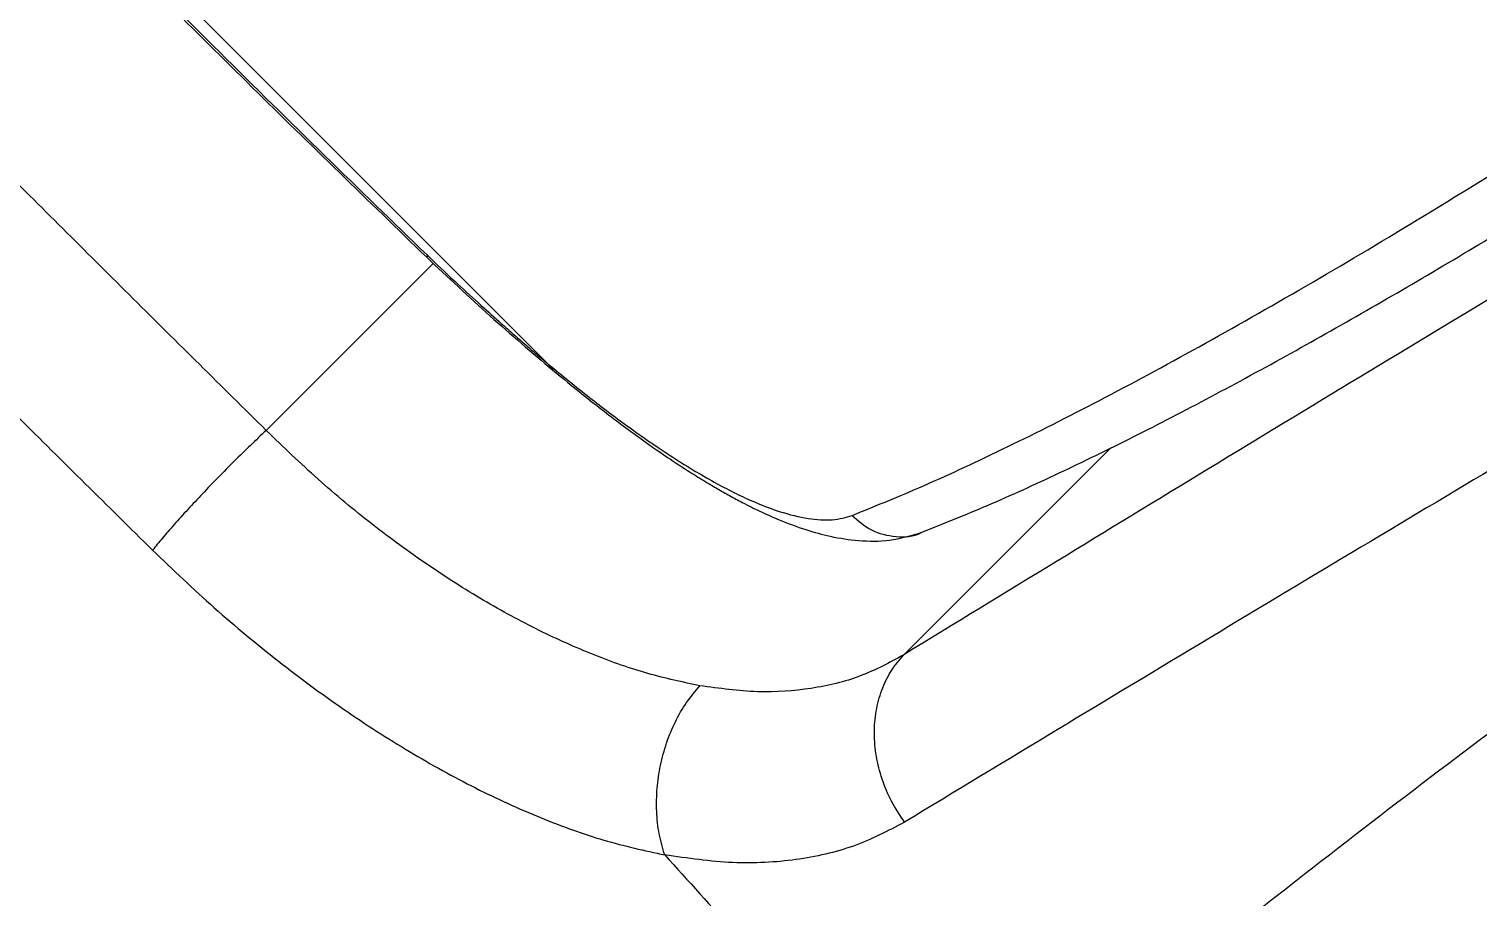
# Model space of a CAD drawing. Extents: x 1076 to 1148, y 508 to 635.
# Drawn here: x 1126.41 to 1131.85, y 567.59 to 570.85 of the extents above; entities that cross this region are included whole.
import ezdxf

# ---------------------------------------------------------------- set-up
doc = ezdxf.new("R2010")
doc.units = 0
doc.header["$MEASUREMENT"] = 0
doc.layers.add('1', color=4, linetype='Continuous')

# ---------------------------------------------------------------- blocks, each defined once
blk = doc.blocks.new('2026 TX')
at = {"layer": '1', "color": 3}
for p, q in [((49.7996, 52.5976), (52.5976, 49.7996)), ((52.1649, 50.1788), (51.5382, 49.5521)), ((52.1415, 50.2103), (52.1416, 50.2029)), ((52.5976, 49.7996), (52.6144, 49.7799)), ((53.9294, 48.7101), (54.7063, 49.487))]:
    blk.add_line(p, q, dxfattribs=at)
for points, knots in [([(50.2016, 52.1403), (50.4135, 51.9218), (50.8374, 51.4847), (51.4847, 50.8374), (51.9218, 50.4135), (52.1403, 50.2016)], [0, 0, 0, 0, 0.333327, 0.666673, 1, 1, 1, 1]), ([(50.2103, 52.1415), (50.3342, 52.0136), (50.5861, 51.7535), (50.971, 51.363), (51.363, 50.971), (51.7535, 50.5861), (52.0136, 50.3342), (52.1415, 50.2103)], [0, 0, 0, 0, 0.195802, 0.398208, 0.601785, 0.804191, 1, 1, 1, 1]), ([(59.4844, 52.0337), (59.1282, 51.8266), (58.4158, 51.4124), (57.3186, 50.7621), (56.2047, 50.0943), (55.0753, 49.4108), (54.3114, 48.9437), (53.9294, 48.7101)], [0, 0, 0, 0, 0.199999, 0.399999, 0.599999, 0.799999, 1, 1, 1, 1]), ([(59.4939, 51.3703), (59.1371, 51.1656), (58.4233, 50.7562), (57.3245, 50.113), (56.2092, 49.4524), (55.0787, 48.7758), (54.3141, 48.3133), (53.9319, 48.082)], [0, 0, 0, 0, 0.199999, 0.399999, 0.599999, 0.799999, 1, 1, 1, 1]), ([(53.7359, 49.233), (53.8293, 49.271), (54.0166, 49.3472), (54.3353, 49.4968), (54.6816, 49.6722), (55.0563, 49.8749), (55.4561, 50.1031), (55.8848, 50.3579), (56.1933, 50.5501), (56.3517, 50.6488)], [0, 0, 0, 0, 0.142203, 0.285186, 0.42774, 0.570585, 0.713116, 0.852662, 1, 1, 1, 1]), ([(51.5382, 49.5521), (51.372, 49.7165), (51.0397, 50.0454), (50.708, 50.3766), (50.5422, 50.5422)], [0, 0, 0, 0, 0.5, 1, 1, 1, 1]), ([(53.9947, 49.1689), (54.077, 49.2018), (54.2394, 49.2667), (54.507, 49.3883), (54.7862, 49.5244), (55.0768, 49.675), (55.3749, 49.8371), (55.6783, 50.0088), (55.9855, 50.1887), (56.2957, 50.3754), (56.5095, 50.5081), (56.6147, 50.5735)], [0, 0, 0, 0, 0.124611, 0.245868, 0.364018, 0.479073, 0.590974, 0.697792, 0.801566, 0.902294, 1, 1, 1, 1]), ([(54.0783, 46.7956), (54.4136, 47.0709), (55.0841, 47.6214), (56.0928, 48.3999), (57.1014, 49.144), (58.1083, 49.8539), (58.7739, 50.2965), (59.1066, 50.5178)], [0, 0, 0, 0, 0.2, 0.4, 0.6, 0.8, 1, 1, 1, 1]), ([(52.1403, 50.2016), (52.2194, 50.127), (52.3775, 49.978), (52.5346, 49.845), (52.6131, 49.7785)], [0, 0, 0, 0, 0.500474, 1, 1, 1, 1]), ([(52.1415, 50.2103), (52.1757, 50.1777), (52.2396, 50.1166), (52.3299, 50.0336), (52.4025, 49.9684), (52.4618, 49.9162), (52.5099, 49.8743), (52.5484, 49.8413), (52.5736, 49.8199), (52.5858, 49.8096), (52.5918, 49.8045), (52.5947, 49.802), (52.5962, 49.8008), (52.5969, 49.8002), (52.5973, 49.7999), (52.5975, 49.7997), (52.5975, 49.7997), (52.5976, 49.7996), (52.5976, 49.7996), (52.5976, 49.7996), (52.5976, 49.7996), (52.5976, 49.7996), (52.5976, 49.7996), (52.5976, 49.7996), (52.5976, 49.7996), (52.5976, 49.7996), (52.5976, 49.7996), (52.5976, 49.7996)], [0, 0, 0, 0, 0.2251, 0.420989, 0.590538, 0.700155, 0.809638, 0.907771, 0.954569, 0.977526, 0.988822, 0.994424, 0.997214, 0.998606, 0.999301, 0.999649, 0.999823, 0.999909, 0.999953, 0.999975, 0.999985, 0.999991, 0.999994, 0.999995, 0.999996, 0.999997, 1, 1, 1, 1]), ([(50.1041, 50.1041), (50.2719, 49.9365), (50.6075, 49.6015), (50.9439, 49.2689), (51.1121, 49.1027)], [0, 0, 0, 0, 0.5, 1, 1, 1, 1]), ([(52.5976, 49.7996), (52.6492, 49.7574), (52.7494, 49.6752), (52.8903, 49.5693), (53.0383, 49.4658), (53.1888, 49.3722), (53.3365, 49.2955), (53.4636, 49.245), (53.5719, 49.2186), (53.6641, 49.2126), (53.7121, 49.2262), (53.7359, 49.233)], [0, 0, 0, 0, 0.103587, 0.201453, 0.29438, 0.425169, 0.548477, 0.666256, 0.780001, 0.890916, 1, 1, 1, 1]), ([(52.6131, 49.7785), (52.6716, 49.7306), (52.7796, 49.6421), (52.9226, 49.535), (53.0356, 49.4556), (53.1203, 49.4), (53.1821, 49.3617), (53.2314, 49.3325), (53.2771, 49.3066), (53.3303, 49.2781), (53.3924, 49.2472), (53.4706, 49.2122), (53.56, 49.1789), (53.6599, 49.1516), (53.7659, 49.1357), (53.883, 49.1356), (53.9557, 49.1573), (53.9945, 49.1688)], [0, 0, 0, 0, 0.109729, 0.202558, 0.278325, 0.33691, 0.378239, 0.409703, 0.442601, 0.477077, 0.525544, 0.579495, 0.652092, 0.720405, 0.801021, 0.894121, 1, 1, 1, 1]), ([(51.5382, 49.5521), (51.5186, 49.5336), (51.4798, 49.4969), (51.4187, 49.4368), (51.358, 49.3756), (51.2991, 49.3143), (51.2434, 49.2547), (51.1926, 49.1984), (51.1473, 49.1462), (51.1239, 49.1172), (51.1121, 49.1027)], [0, 0, 0, 0, 0.126622, 0.251832, 0.376137, 0.5, 0.623863, 0.748168, 0.873378, 1, 1, 1, 1]), ([(53.1648, 48.5939), (53.1004, 48.6075), (52.9716, 48.6348), (52.7691, 48.7063), (52.5623, 48.7983), (52.3525, 48.912), (52.1424, 49.0455), (51.9348, 49.1976), (51.7315, 49.3657), (51.6026, 49.4899), (51.5382, 49.5521)], [0, 0, 0, 0, 0.124995, 0.249995, 0.375001, 0.500005, 0.625002, 0.749996, 0.874995, 1, 1, 1, 1]), ([(53.7359, 49.233), (53.759, 49.2127), (53.807, 49.1706), (53.8994, 49.1504), (53.9672, 49.1521), (53.9942, 49.1689), (53.9946, 49.1691)], [0, 0, 0, 0, 0.3153674, 0.655379, 0.9953906, 1, 1, 1, 1]), ([(51.1121, 49.1027), (51.1887, 49.0295), (51.3419, 48.883), (51.5827, 48.6839), (51.8282, 48.5027), (52.0763, 48.343), (52.3239, 48.2062), (52.5678, 48.0952), (52.8061, 48.0088), (52.9572, 47.9756), (53.0328, 47.959)], [0, 0, 0, 0, 0.1249984, 0.2500001, 0.3750077, 0.5000128, 0.62501, 0.7500024, 0.8749989, 1, 1, 1, 1]), ([(53.9294, 48.7101), (53.8763, 48.6813), (53.7701, 48.6236), (53.5843, 48.5792), (53.3835, 48.5644), (53.2377, 48.584), (53.1648, 48.5939)], [0, 0, 0, 0, 0.250004, 0.500005, 0.750003, 1, 1, 1, 1]), ([(53.9319, 48.082), (53.9149, 48.1077), (53.8811, 48.1586), (53.8462, 48.243), (53.8243, 48.3293), (53.8169, 48.4157), (53.8237, 48.4996), (53.8449, 48.5784), (53.8791, 48.6509), (53.9126, 48.6903), (53.9294, 48.7101)], [0, 0, 0, 0, 0.126797, 0.252026, 0.376257, 0.5, 0.623743, 0.747974, 0.873203, 1, 1, 1, 1]), ([(53.0328, 47.959), (53.0252, 47.985), (53.0101, 48.0368), (53.0012, 48.1219), (53.0027, 48.2087), (53.0154, 48.2955), (53.0384, 48.38), (53.0715, 48.4596), (53.1133, 48.5331), (53.1476, 48.5735), (53.1648, 48.5939)], [0, 0, 0, 0, 0.126693, 0.251911, 0.376186, 0.5, 0.623814, 0.748089, 0.873307, 1, 1, 1, 1]), ([(53.9319, 48.082), (53.8698, 48.0495), (53.7458, 47.9845), (53.5277, 47.9362), (53.2913, 47.922), (53.1189, 47.9467), (53.0328, 47.959)], [0, 0, 0, 0, 0.250002, 0.5, 0.75, 1, 1, 1, 1]), ([(53.0328, 47.959), (53.2083, 47.7655), (53.5595, 47.3784), (53.9054, 46.9899), (54.0783, 46.7956)], [0, 0, 0, 0, 0.5000004, 1, 1, 1, 1])]:
    blk.add_open_spline(points, degree=3, knots=knots, dxfattribs=at)

msp = doc.modelspace()

# ---------------------------------------------------------------- block references
at = {"layer": '1'}
msp.add_blockref('2026 TX', (1075.7625, 519.7937), dxfattribs=at)

doc.saveas('drawing.dxf')
